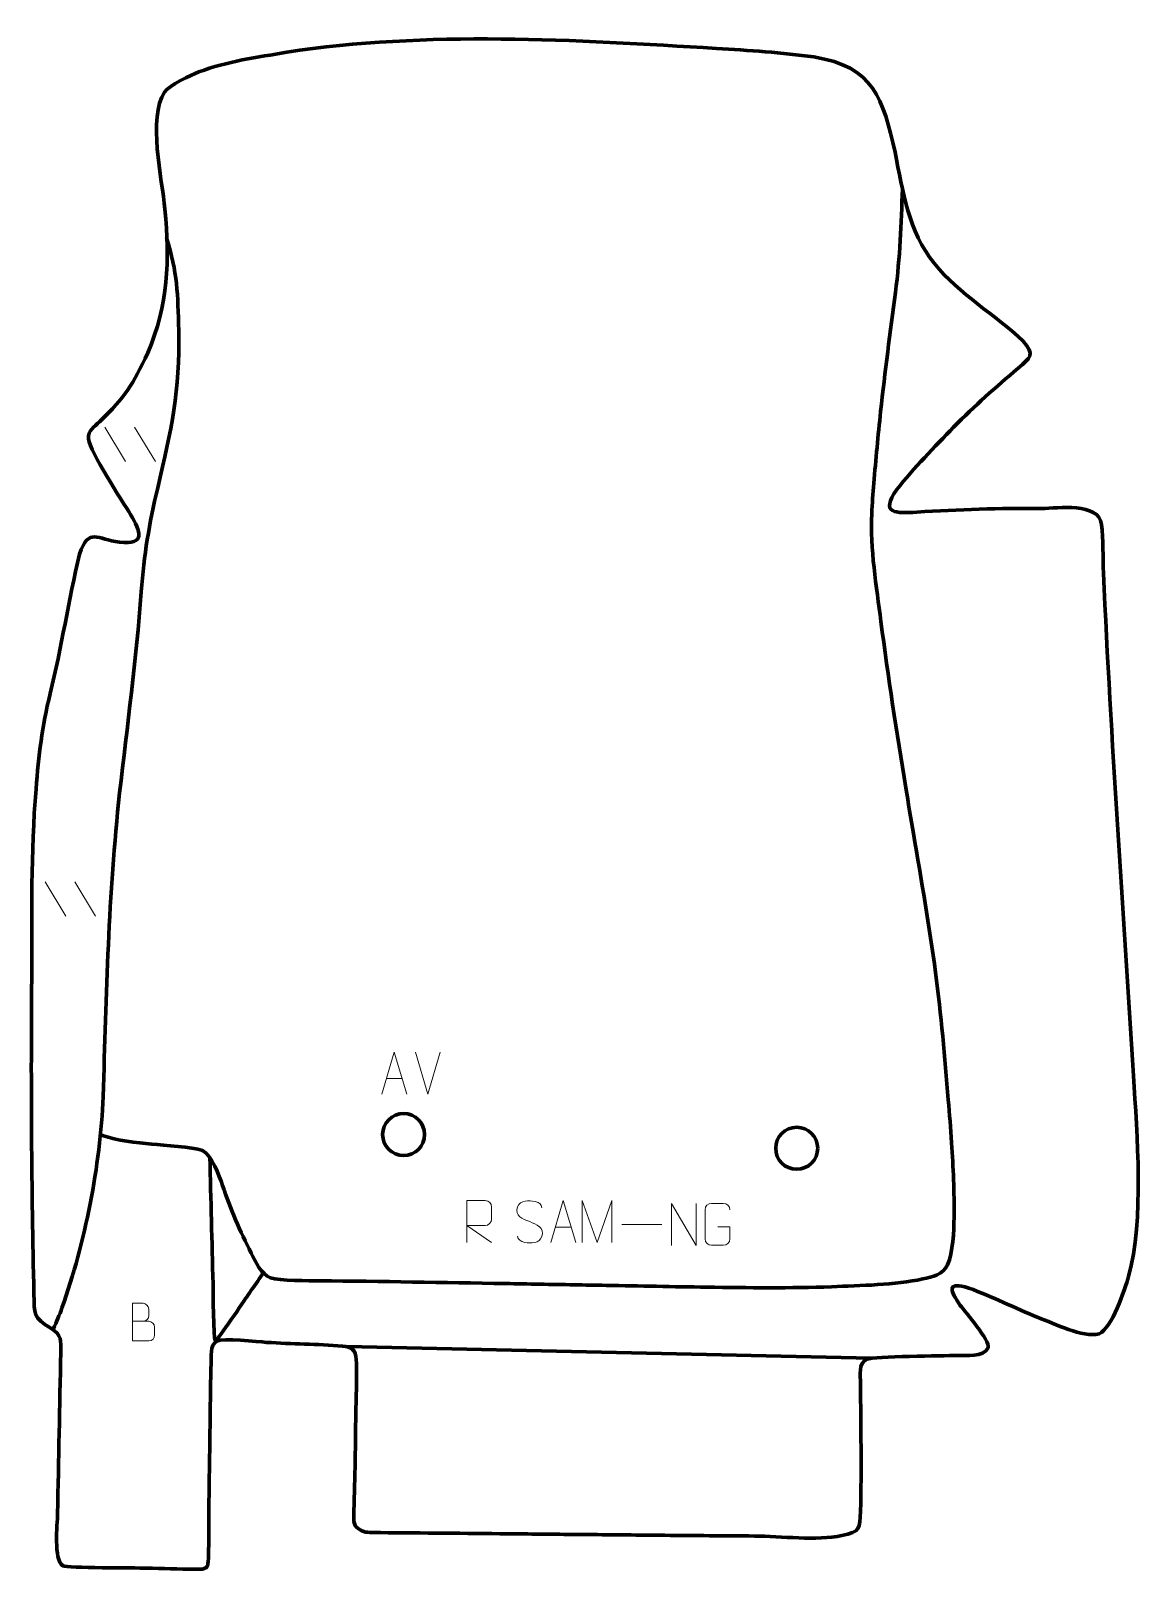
# Model space of a CAD drawing. Header units: millimetres. Extents: x 1274 to 1936, y 2 to 917.
import ezdxf

# ---------------------------------------------------------------- set-up
doc = ezdxf.new("R2010")
doc.units = ezdxf.units.MM
doc.header["$MEASUREMENT"] = 0
doc.layers.add('layer 2', color=7, linetype='Continuous')
doc.layers.add('layer 3', color=7, linetype='Continuous')

msp = doc.modelspace()

# ---------------------------------------------------------------- linework, layer by layer
at = {"layer": 'layer 2', "color": 142, "lineweight": 200}
for centre in [(1495.5786, 260.6651), (1729.3433, 252.4718)]:
    msp.add_ellipse(centre, major_axis=(12.4863, 0), ratio=0.99999199, dxfattribs=at)
at = {"layer": 'layer 2', "color": 142, "lineweight": 158}
for points, knots in [([(1792.2706, 823.1076), (1791.4709, 801.8643), (1790.8326, 782.6539), (1788.0847, 761.4575), (1788.0847, 761.4575), (1785.022, 737.8333), (1781.7979, 714.2567), (1779.2668, 690.5654), (1779.2668, 690.5654), (1777.7563, 676.3637), (1776.4049, 662.1548), (1775.2228, 647.9221), (1775.2228, 647.9221), (1774.7262, 641.8954), (1774.302, 635.878), (1773.9667, 629.8401), (1773.9667, 629.8401), (1772.8685, 609.2739), (1776.8656, 586.3047), (1779.4777, 565.8051), (1779.4777, 565.8051), (1783.6367, 532.733), (1788.8838, 499.815), (1794.2422, 466.92), (1794.2422, 466.92), (1795.729, 457.8015), (1797.2538, 448.6906), (1798.8178, 439.585), (1798.8178, 439.585), (1803.5564, 412.0831), (1808.1664, 384.5907), (1811.9478, 356.937), (1811.9478, 356.937), (1815.347, 331.8426), (1817.2993, 306.5629), (1819.4965, 281.3422), (1819.4965, 281.3422), (1820.2396, 272.8406), (1820.9089, 264.3408), (1821.4826, 255.826), (1821.4826, 255.826), (1822.4591, 240.9527), (1823.1085, 226.3545), (1822.9168, 211.4395), (1822.9168, 211.4395), (1822.7904, 203.4426), (1822.3672, 190.5183), (1819.1056, 183.2108), (1819.1056, 183.2108), (1816.1356, 177.3152), (1810.343, 176.0573), (1804.3135, 174.757), (1804.3135, 174.757), (1787.8435, 171.2947), (1767.1584, 170.8196), (1750.1468, 170.1515), (1750.1468, 170.1515), (1725.8299, 169.1965), (1700.3323, 169.5654), (1675.9479, 169.8982), (1675.9479, 169.8982), (1655.9861, 170.1706), (1635.996, 170.6012), (1616.0323, 170.9577), (1616.0323, 170.9577), (1609.6918, 171.0709), (1603.3513, 171.1841), (1597.0107, 171.2974), (1597.0107, 171.2974), (1583.3786, 171.5408), (1569.7465, 171.7841), (1556.1143, 172.0276), (1556.1143, 172.0276), (1519.2822, 172.6853), (1482.5437, 173.306), (1445.7057, 173.7271), (1445.7057, 173.7271), (1439.1876, 173.8016), (1421.6562, 173.507), (1416.4722, 175.4665), (1416.4722, 175.4665), (1410.6607, 177.663), (1407.6089, 184.8985), (1404.8983, 190.1675), (1404.8983, 190.1675), (1398.2396, 203.1109), (1392.5811, 216.5448), (1387.8721, 230.3109), (1387.8721, 230.3109), (1385.6925, 236.747), (1381.9975, 247.5526), (1375.9559, 251.19), (1375.9559, 251.19), (1369.7163, 253.2896), (1353.2271, 254.2519), (1345.8204, 254.9873), (1345.8204, 254.9873), (1336.8952, 255.9488), (1324.8306, 257.0049), (1316.5141, 260.0755), (1316.5141, 260.0755), (1316.5141, 260.0755), (1315.5032, 260.4674), (1315.5032, 260.4674)], [0, 0, 0, 0, 0.03703704, 0.03703704, 0.03703704, 0.03703704, 0.07407407, 0.07407407, 0.07407407, 0.07407407, 0.11111111, 0.11111111, 0.11111111, 0.11111111, 0.14814815, 0.14814815, 0.14814815, 0.14814815, 0.18518519, 0.18518519, 0.18518519, 0.18518519, 0.22222222, 0.22222222, 0.22222222, 0.22222222, 0.25925926, 0.25925926, 0.25925926, 0.25925926, 0.2962963, 0.2962963, 0.2962963, 0.2962963, 0.33333333, 0.33333333, 0.33333333, 0.33333333, 0.37037037, 0.37037037, 0.37037037, 0.37037037, 0.40740741, 0.40740741, 0.40740741, 0.40740741, 0.44444444, 0.44444444, 0.44444444, 0.44444444, 0.48148148, 0.48148148, 0.48148148, 0.48148148, 0.51851852, 0.51851852, 0.51851852, 0.51851852, 0.55555556, 0.55555556, 0.55555556, 0.55555556, 0.59259259, 0.59259259, 0.59259259, 0.59259259, 0.62962963, 0.62962963, 0.62962963, 0.62962963, 0.66666667, 0.66666667, 0.66666667, 0.66666667, 0.7037037, 0.7037037, 0.7037037, 0.7037037, 0.74074074, 0.74074074, 0.74074074, 0.74074074, 0.77777778, 0.77777778, 0.77777778, 0.77777778, 0.81481481, 0.81481481, 0.81481481, 0.81481481, 0.85185185, 0.85185185, 0.85185185, 0.85185185, 0.88888889, 0.88888889, 0.88888889, 0.88888889, 0.92592593, 0.92592593, 0.92592593, 0.92592593, 1, 1, 1, 1]), ([(1354.5257, 794.0078), (1361.1022, 773.1881), (1361.2961, 760.3559), (1361.8507, 738.8286), (1361.8507, 738.8286), (1362.6095, 702.8267), (1357.464, 679.8047), (1349.3195, 645.2434), (1349.3195, 645.2434), (1344.2238, 623.5306), (1341.1988, 605.7151), (1339.5372, 583.4289), (1339.5372, 583.4289), (1336.5129, 543.1284), (1331.2327, 503.8336), (1326.7075, 463.7666), (1326.7075, 463.7666), (1320.0021, 403.1896), (1318.7762, 344.0375), (1316.8775, 283.2805), (1316.8775, 283.2805), (1315.1368, 241.7986), (1306.247, 196.6987), (1292.4035, 157.5527), (1292.4035, 157.5527), (1290.9111, 153.3329), (1289.1317, 149.3137), (1287.2956, 145.2382)], [0, 0, 0, 0, 0.125, 0.125, 0.125, 0.125, 0.25, 0.25, 0.25, 0.25, 0.375, 0.375, 0.375, 0.375, 0.5, 0.5, 0.5, 0.5, 0.625, 0.625, 0.625, 0.625, 0.75, 0.75, 0.75, 0.75, 1, 1, 1, 1]), ([(1380.3215, 246.9888), (1380.9604, 221.9703), (1381.5993, 196.9518), (1382.2382, 171.9334), (1382.2382, 171.9334), (1382.3028, 167.9631), (1382.3869, 139.2003), (1383.515, 138.21), (1383.515, 138.21), (1385.452, 138.9138), (1400.5979, 161.6799), (1403.0972, 165.3067), (1403.0972, 165.3067), (1405.6212, 168.9441), (1408.1482, 172.5792), (1410.6812, 176.2102), (1410.6812, 176.2102), (1411.2214, 176.9834), (1411.7615, 177.7564), (1412.3016, 178.5296)], [0, 0, 0, 0, 0.16666667, 0.16666667, 0.16666667, 0.16666667, 0.33333333, 0.33333333, 0.33333333, 0.33333333, 0.5, 0.5, 0.5, 0.5, 0.66666667, 0.66666667, 0.66666667, 0.66666667, 1, 1, 1, 1])]:
    msp.add_open_spline(points, degree=3, knots=knots, dxfattribs=at)
msp.add_open_spline([(1461.8622, 134.634), (1461.8622, 134.634), (1773.6623, 127.7302), (1773.6623, 127.7302)], degree=3, dxfattribs=at)
at = {"layer": 'layer 3', "color": 242, "lineweight": 158}
msp.add_open_spline([(1466.8183, 66.6122), (1466.8783, 72.889), (1466.9383, 79.1659), (1466.9984, 85.4429), (1466.9984, 85.4429), (1467.1576, 99.0184), (1467.8768, 113.507), (1467.3829, 126.9669), (1467.3829, 126.9669), (1467.1791, 132.5254), (1464.7111, 134.2832), (1459.1713, 134.8116), (1459.1713, 134.8116), (1444.3397, 136.107), (1429.1027, 136.0629), (1414.1032, 137.0736), (1414.1032, 137.0736), (1408.741, 137.4801), (1388.0646, 139.8066), (1384.4088, 137.7185), (1384.4088, 137.7185), (1380.3892, 135.4228), (1381.1968, 128.3729), (1381.0651, 124.1504), (1381.0651, 124.1504), (1380.6227, 109.9786), (1380.5855, 95.8332), (1380.3856, 81.6599), (1380.3856, 81.6599), (1380.1958, 68.9468), (1380.006, 56.2337), (1379.8162, 43.5206), (1379.8162, 43.5206), (1379.7415, 37.7194), (1379.9863, 7.6333), (1379.0812, 4.533), (1379.0812, 4.533), (1378.2195, 1.5815), (1374.1673, 2.2227), (1371.5012, 2.2157), (1371.5012, 2.2157), (1361.8573, 2.1903), (1352.1966, 2.6751), (1342.5532, 2.8656), (1342.5532, 2.8656), (1336.1622, 2.9418), (1295.2942, 2.8817), (1292.9499, 4.1783), (1292.9499, 4.1783), (1287.2301, 8.1668), (1289.6529, 28.452), (1289.7787, 35.2474), (1289.7787, 35.2474), (1290.3735, 67.1928), (1291.1022, 99.1321), (1291.6474, 131.0793), (1291.6474, 131.0793), (1291.8035, 138.1954), (1292.3879, 141.5125), (1285.7662, 145.4849), (1285.7662, 145.4849), (1275.1462, 151.9095), (1276.0174, 153.5393), (1275.7183, 166.0012), (1275.7183, 166.0012), (1274.2288, 228.5806), (1273.8837, 290.5235), (1274.3915, 353.1124), (1274.3915, 353.1124), (1274.5398, 391.3294), (1273.8479, 427.8544), (1276.9496, 466.1023), (1276.9496, 466.1023), (1278.6041, 486.5039), (1280.4166, 502.9567), (1285.4134, 522.9521), (1285.4134, 522.9521), (1292.1192, 550.4359), (1296.3805, 578.3636), (1302.7898, 605.8856), (1302.7898, 605.8856), (1308.5023, 622.0208), (1313.1874, 614.5989), (1326.5823, 612.882), (1326.5823, 612.882), (1342.5548, 611.208), (1339.2505, 619.3396), (1333.1975, 629.3274), (1333.1975, 629.3274), (1328.0061, 637.8255), (1309.2099, 666.5195), (1308.1914, 674.3321), (1308.1914, 674.3321), (1307.9146, 679.5678), (1311.3503, 681.23), (1314.9145, 684.7051), (1314.9145, 684.7051), (1329.9337, 699.3945), (1334.6622, 706.4143), (1343.3755, 725.5877), (1343.3755, 725.5877), (1355.6997, 753.9903), (1356.483, 780.566), (1353.6047, 810.941), (1353.6047, 810.941), (1351.9085, 828.8414), (1343.3635, 865.3742), (1353.4002, 880.5669), (1353.4002, 880.5669), (1356.0652, 884.6008), (1369.0487, 890.6883), (1373.8134, 892.5206), (1373.8134, 892.5206), (1390.3038, 898.8624), (1408.7486, 901.2918), (1426.1091, 904.2739), (1426.1091, 904.2739), (1508.6291, 917.0265), (1598.3866, 911.671), (1681.6083, 906.5349), (1681.6083, 906.5349), (1700.584, 905.3638), (1720.7633, 904.0995), (1739.5491, 901.4457), (1739.5491, 901.4457), (1775.2481, 895.8806), (1780.6212, 876.5236), (1787.8796, 844.7661), (1787.8796, 844.7661), (1792.5987, 821.4258), (1795.7272, 797.9368), (1811.0692, 778.7958), (1811.0692, 778.7958), (1826.7351, 759.7118), (1846.6016, 748.903), (1864.0758, 732.4302), (1864.0758, 732.4302), (1871.2525, 724.2557), (1868.3889, 722.8254), (1861.065, 716.4618), (1861.065, 716.4618), (1847.4925, 704.697), (1835.3046, 694.2408), (1822.7022, 681.2944), (1822.7022, 681.2944), (1811.4221, 669.7065), (1798.8484, 656.9002), (1788.9208, 644.2088), (1788.9208, 644.2088), (1778.5308, 629.7767), (1788.3802, 629.9927), (1800.7581, 630.7905), (1800.7581, 630.7905), (1825.9055, 632.3943), (1850.0147, 633.1654), (1875.2176, 632.9947), (1875.2176, 632.9947), (1884.5457, 633.0289), (1908.9211, 636.8694), (1910.7168, 623.4941), (1910.7168, 623.4941), (1911.7479, 614.3659), (1911.3587, 603.8735), (1911.7747, 594.4633), (1911.7747, 594.4633), (1916.3032, 494.6855), (1923.5669, 395.3205), (1929.6796, 295.6657), (1929.6796, 295.6657), (1931.7694, 260.6511), (1936.0317, 209.6423), (1926.7307, 176.299), (1926.7307, 176.299), (1924.354, 168.3243), (1916.935, 145.3844), (1909.2013, 142.167), (1909.2013, 142.167), (1899.4699, 139.6916), (1882.4803, 148.2533), (1872.9731, 151.8966), (1872.9731, 151.8966), (1859.1492, 157.351), (1845.6493, 164.3663), (1831.7789, 169.39), (1831.7789, 169.39), (1818.1518, 173.6999), (1820.6149, 167.549), (1826.6308, 159.006), (1826.6308, 159.006), (1829.6786, 155.0934), (1844.5732, 137.9544), (1843.1586, 133.8512), (1843.1586, 133.8512), (1840.3791, 127.932), (1830.0802, 129.375), (1824.6439, 129.2608), (1824.6439, 129.2608), (1816.7722, 129.1095), (1775.2003, 128.7602), (1771.155, 127.0095), (1771.155, 127.0095), (1765.7066, 124.6517), (1767.3512, 117.5481), (1767.345, 112.4223), (1767.345, 112.4223), (1767.399, 87.0813), (1768.0346, 62.0488), (1767.2761, 36.6801), (1767.2761, 36.6801), (1766.9716, 26.4967), (1767.195, 24.3999), (1756.2596, 22.1631), (1756.2596, 22.1631), (1741.0923, 19.0607), (1720.1965, 21.7914), (1704.183, 21.9251), (1704.183, 21.9251), (1686.4114, 22.0736), (1668.6393, 22.161), (1650.8677, 22.3317), (1650.8677, 22.3317), (1635.6233, 22.4797), (1620.379, 22.6276), (1605.1346, 22.7757), (1605.1346, 22.7757), (1600.3708, 22.8219), (1595.6068, 22.8682), (1590.843, 22.9144), (1590.843, 22.9144), (1578.1393, 23.0378), (1565.4357, 23.161), (1552.7321, 23.2844), (1552.7321, 23.2844), (1527.4924, 23.5322), (1502.2629, 23.7764), (1477.0226, 23.9883), (1477.0226, 23.9883), (1472.8027, 24.0238), (1470.6296, 24.4318), (1467.4189, 27.3426), (1467.4189, 27.3426), (1465.2984, 29.265), (1466.0091, 34.3296), (1466.0554, 37.1684), (1466.0554, 37.1684), (1466.2149, 46.9696), (1466.6166, 56.794), (1466.8183, 66.6122)], degree=3, knots=[0, 0, 0, 0, 0.01587302, 0.01587302, 0.01587302, 0.01587302, 0.03174603, 0.03174603, 0.03174603, 0.03174603, 0.04761905, 0.04761905, 0.04761905, 0.04761905, 0.06349206, 0.06349206, 0.06349206, 0.06349206, 0.07936508, 0.07936508, 0.07936508, 0.07936508, 0.0952381, 0.0952381, 0.0952381, 0.0952381, 0.11111111, 0.11111111, 0.11111111, 0.11111111, 0.12698413, 0.12698413, 0.12698413, 0.12698413, 0.14285714, 0.14285714, 0.14285714, 0.14285714, 0.15873016, 0.15873016, 0.15873016, 0.15873016, 0.17460317, 0.17460317, 0.17460317, 0.17460317, 0.19047619, 0.19047619, 0.19047619, 0.19047619, 0.20634921, 0.20634921, 0.20634921, 0.20634921, 0.22222222, 0.22222222, 0.22222222, 0.22222222, 0.23809524, 0.23809524, 0.23809524, 0.23809524, 0.25396825, 0.25396825, 0.25396825, 0.25396825, 0.26984127, 0.26984127, 0.26984127, 0.26984127, 0.28571429, 0.28571429, 0.28571429, 0.28571429, 0.3015873, 0.3015873, 0.3015873, 0.3015873, 0.31746032, 0.31746032, 0.31746032, 0.31746032, 0.33333333, 0.33333333, 0.33333333, 0.33333333, 0.34920635, 0.34920635, 0.34920635, 0.34920635, 0.36507937, 0.36507937, 0.36507937, 0.36507937, 0.38095238, 0.38095238, 0.38095238, 0.38095238, 0.3968254, 0.3968254, 0.3968254, 0.3968254, 0.41269841, 0.41269841, 0.41269841, 0.41269841, 0.42857143, 0.42857143, 0.42857143, 0.42857143, 0.44444444, 0.44444444, 0.44444444, 0.44444444, 0.46031746, 0.46031746, 0.46031746, 0.46031746, 0.47619048, 0.47619048, 0.47619048, 0.47619048, 0.49206349, 0.49206349, 0.49206349, 0.49206349, 0.50793651, 0.50793651, 0.50793651, 0.50793651, 0.52380952, 0.52380952, 0.52380952, 0.52380952, 0.53968254, 0.53968254, 0.53968254, 0.53968254, 0.55555556, 0.55555556, 0.55555556, 0.55555556, 0.57142857, 0.57142857, 0.57142857, 0.57142857, 0.58730159, 0.58730159, 0.58730159, 0.58730159, 0.6031746, 0.6031746, 0.6031746, 0.6031746, 0.61904762, 0.61904762, 0.61904762, 0.61904762, 0.63492063, 0.63492063, 0.63492063, 0.63492063, 0.65079365, 0.65079365, 0.65079365, 0.65079365, 0.66666667, 0.66666667, 0.66666667, 0.66666667, 0.68253968, 0.68253968, 0.68253968, 0.68253968, 0.6984127, 0.6984127, 0.6984127, 0.6984127, 0.71428571, 0.71428571, 0.71428571, 0.71428571, 0.73015873, 0.73015873, 0.73015873, 0.73015873, 0.74603175, 0.74603175, 0.74603175, 0.74603175, 0.76190476, 0.76190476, 0.76190476, 0.76190476, 0.77777778, 0.77777778, 0.77777778, 0.77777778, 0.79365079, 0.79365079, 0.79365079, 0.79365079, 0.80952381, 0.80952381, 0.80952381, 0.80952381, 0.82539683, 0.82539683, 0.82539683, 0.82539683, 0.84126984, 0.84126984, 0.84126984, 0.84126984, 0.85714286, 0.85714286, 0.85714286, 0.85714286, 0.87301587, 0.87301587, 0.87301587, 0.87301587, 0.88888889, 0.88888889, 0.88888889, 0.88888889, 0.9047619, 0.9047619, 0.9047619, 0.9047619, 0.92063492, 0.92063492, 0.92063492, 0.92063492, 0.93650794, 0.93650794, 0.93650794, 0.93650794, 0.95238095, 0.95238095, 0.95238095, 0.95238095, 0.96825397, 0.96825397, 0.96825397, 0.96825397, 1, 1, 1, 1], dxfattribs=at)
at = {"layer": 'layer 3', "color": 250, "lineweight": 9}
for points in [[(1317.8292, 681.3496), (1317.8292, 681.3496), (1330.1935, 660.8053), (1330.1935, 660.8053)], [(1335.5591, 681.3496), (1335.5591, 681.3496), (1347.9234, 660.8053), (1347.9234, 660.8053)], [(1282.3078, 410.9865), (1282.3078, 410.9865), (1294.6721, 390.4422), (1294.6721, 390.4422)], [(1300.0377, 410.9865), (1300.0377, 410.9865), (1312.402, 390.4422), (1312.402, 390.4422)], [(1509.9767, 284.7427), (1509.9767, 284.7427), (1502.6549, 309.6963), (1502.6549, 309.6963)], [(1517.2986, 309.6963), (1517.2986, 309.6963), (1509.9768, 284.7427), (1509.9768, 284.7427)], [(1485.3398, 293.9994), (1485.3398, 293.9994), (1494.8355, 293.9994), (1494.8355, 293.9994)], [(1585.8111, 205.6528), (1585.8111, 205.6528), (1595.3068, 205.6528), (1595.3068, 205.6528)], [(1625.2654, 207.2499), (1625.2654, 207.2499), (1649.2434, 207.2499), (1649.2434, 207.2499)]]:
    msp.add_open_spline(points, degree=3, dxfattribs=at)
for points, knots in [([(1482.6172, 284.75), (1482.6172, 284.75), (1489.9882, 309.7035), (1489.9882, 309.7035), (1489.9882, 309.7035), (1489.9882, 309.7035), (1497.5581, 284.75), (1497.5581, 284.75)], [0, 0, 0, 0, 0.33333333, 0.33333333, 0.33333333, 0.33333333, 1, 1, 1, 1]), ([(1533.2269, 196.4035), (1533.2269, 196.4035), (1533.2269, 221.357), (1533.2269, 221.357), (1533.2269, 221.357), (1536.8217, 221.357), (1540.4172, 221.357), (1544.0124, 221.357), (1544.0124, 221.357), (1546.3377, 221.3193), (1547.895, 219.8293), (1547.8909, 217.4629), (1547.8909, 217.4629), (1547.8905, 215.4274), (1547.8905, 212.368), (1547.8909, 210.332), (1547.8909, 210.332), (1547.8844, 208.4565), (1546.0721, 206.5147), (1544.0626, 206.4956), (1544.0626, 206.4956), (1544.0626, 206.4956), (1533.2269, 206.4956), (1533.2269, 206.4956), (1533.2269, 206.4956), (1533.2269, 206.4956), (1547.8816, 196.4035), (1547.8816, 196.4035)], [0, 0, 0, 0, 0.125, 0.125, 0.125, 0.125, 0.25, 0.25, 0.25, 0.25, 0.375, 0.375, 0.375, 0.375, 0.5, 0.5, 0.5, 0.5, 0.625, 0.625, 0.625, 0.625, 0.75, 0.75, 0.75, 0.75, 1, 1, 1, 1]), ([(1570.559, 208.8802), (1566.3107, 210.3506), (1561.4026, 212.1464), (1563.4077, 217.6667), (1563.4077, 217.6667), (1564.9112, 221.8066), (1570.1248, 221.4181), (1573.7284, 220.817), (1573.7284, 220.817), (1576.589, 220.3398), (1577.4537, 219.1266), (1577.7643, 217.0425)], [0, 0, 0, 0, 0.25, 0.25, 0.25, 0.25, 0.5, 0.5, 0.5, 0.5, 1, 1, 1, 1]), ([(1583.0885, 196.4034), (1583.0885, 196.4034), (1590.4595, 221.3569), (1590.4595, 221.3569), (1590.4595, 221.3569), (1590.4595, 221.3569), (1598.0294, 196.4034), (1598.0294, 196.4034)], [0, 0, 0, 0, 0.33333333, 0.33333333, 0.33333333, 0.33333333, 1, 1, 1, 1]), ([(1601.7165, 196.4012), (1601.7165, 196.4012), (1601.7165, 221.3591), (1601.7165, 221.3591), (1601.7165, 221.3591), (1601.7165, 221.3591), (1610.6416, 196.4012), (1610.6416, 196.4012), (1610.6416, 196.4012), (1610.6416, 196.4012), (1619.4015, 221.3586), (1619.4015, 221.3586), (1619.4015, 221.3586), (1619.4015, 221.3586), (1619.4015, 196.4012), (1619.4015, 196.4012)], [0, 0, 0, 0, 0.2, 0.2, 0.2, 0.2, 0.4, 0.4, 0.4, 0.4, 0.6, 0.6, 0.6, 0.6, 1, 1, 1, 1]), ([(1654.927, 194.7732), (1654.927, 194.7732), (1654.927, 219.7267), (1654.927, 219.7267), (1654.927, 219.7267), (1654.927, 219.7267), (1669.5818, 194.7732), (1669.5818, 194.7732), (1669.5818, 194.7732), (1669.5818, 194.7732), (1669.5818, 219.7267), (1669.5818, 219.7267)], [0, 0, 0, 0, 0.25, 0.25, 0.25, 0.25, 0.5, 0.5, 0.5, 0.5, 1, 1, 1, 1]), ([(1682.5093, 205.7589), (1682.5093, 205.7589), (1689.6774, 205.7589), (1689.6774, 205.7589), (1689.6774, 205.7589), (1689.6774, 205.7589), (1689.6774, 198.5908), (1689.6774, 198.5908), (1689.6774, 198.5908), (1689.5377, 196.2674), (1687.8605, 194.7878), (1685.7127, 194.777), (1685.7127, 194.777), (1683.3809, 194.7774), (1681.0489, 194.7774), (1678.7174, 194.777), (1678.7174, 194.777), (1676.7925, 194.6716), (1674.8203, 196.5561), (1674.8315, 198.5734), (1674.8315, 198.5734), (1674.8319, 204.3435), (1674.8319, 210.1132), (1674.8315, 215.8825), (1674.8315, 215.8825), (1674.8357, 218.0206), (1676.5825, 219.7398), (1678.7348, 219.7264), (1678.7348, 219.7264), (1681.0605, 219.7264), (1683.3866, 219.7264), (1685.7127, 219.7264), (1685.7127, 219.7264), (1687.6594, 219.7618), (1689.6508, 218.2703), (1689.6774, 215.8326)], [0, 0, 0, 0, 0.1, 0.1, 0.1, 0.1, 0.2, 0.2, 0.2, 0.2, 0.3, 0.3, 0.3, 0.3, 0.4, 0.4, 0.4, 0.4, 0.5, 0.5, 0.5, 0.5, 0.6, 0.6, 0.6, 0.6, 0.7, 0.7, 0.7, 0.7, 0.8, 0.8, 0.8, 0.8, 1, 1, 1, 1]), ([(1570.559, 208.8801), (1574.5776, 207.2334), (1579.6071, 205.3451), (1577.7731, 199.9848), (1577.7731, 199.9848), (1576.3133, 195.7184), (1571.4025, 195.9751), (1567.6764, 196.5298), (1567.6764, 196.5298), (1564.9264, 196.9396), (1563.7055, 198.1531), (1563.3275, 200.2653)], [0, 0, 0, 0, 0.25, 0.25, 0.25, 0.25, 0.5, 0.5, 0.5, 0.5, 1, 1, 1, 1]), ([(1334.2396, 149.5889), (1337.4986, 149.5893), (1340.758, 149.5893), (1344.0177, 149.5889), (1344.0177, 149.5889), (1345.787, 149.5734), (1347.5099, 148.0184), (1347.5099, 146.1826), (1347.5099, 146.1826), (1347.5096, 145.1718), (1347.5096, 142.4405), (1347.5099, 141.4294), (1347.5099, 141.4294), (1347.5258, 139.7653), (1346.1445, 137.9615), (1344.0651, 137.9767), (1344.0651, 137.9767), (1340.8051, 137.977), (1337.5454, 137.977), (1334.2861, 137.9767), (1334.2861, 137.9767), (1334.2861, 145.4271), (1334.2861, 152.8772), (1334.2861, 160.327), (1334.2861, 160.327), (1336.4122, 160.327), (1338.5386, 160.327), (1340.6651, 160.327), (1340.6651, 160.327), (1342.1706, 160.3428), (1344.0486, 158.6316), (1344.0645, 156.8739), (1344.0645, 156.8739), (1344.0641, 155.0233), (1344.0641, 154.8926), (1344.0645, 153.0417), (1344.0645, 153.0417), (1344.0799, 151.1911), (1342.419, 149.5734), (1340.6186, 149.5889)], [0, 0, 0, 0, 0.09090909, 0.09090909, 0.09090909, 0.09090909, 0.18181818, 0.18181818, 0.18181818, 0.18181818, 0.27272727, 0.27272727, 0.27272727, 0.27272727, 0.36363636, 0.36363636, 0.36363636, 0.36363636, 0.45454545, 0.45454545, 0.45454545, 0.45454545, 0.54545455, 0.54545455, 0.54545455, 0.54545455, 0.63636364, 0.63636364, 0.63636364, 0.63636364, 0.72727273, 0.72727273, 0.72727273, 0.72727273, 0.81818182, 0.81818182, 0.81818182, 0.81818182, 1, 1, 1, 1])]:
    msp.add_open_spline(points, degree=3, knots=knots, dxfattribs=at)

doc.saveas('drawing.dxf')
